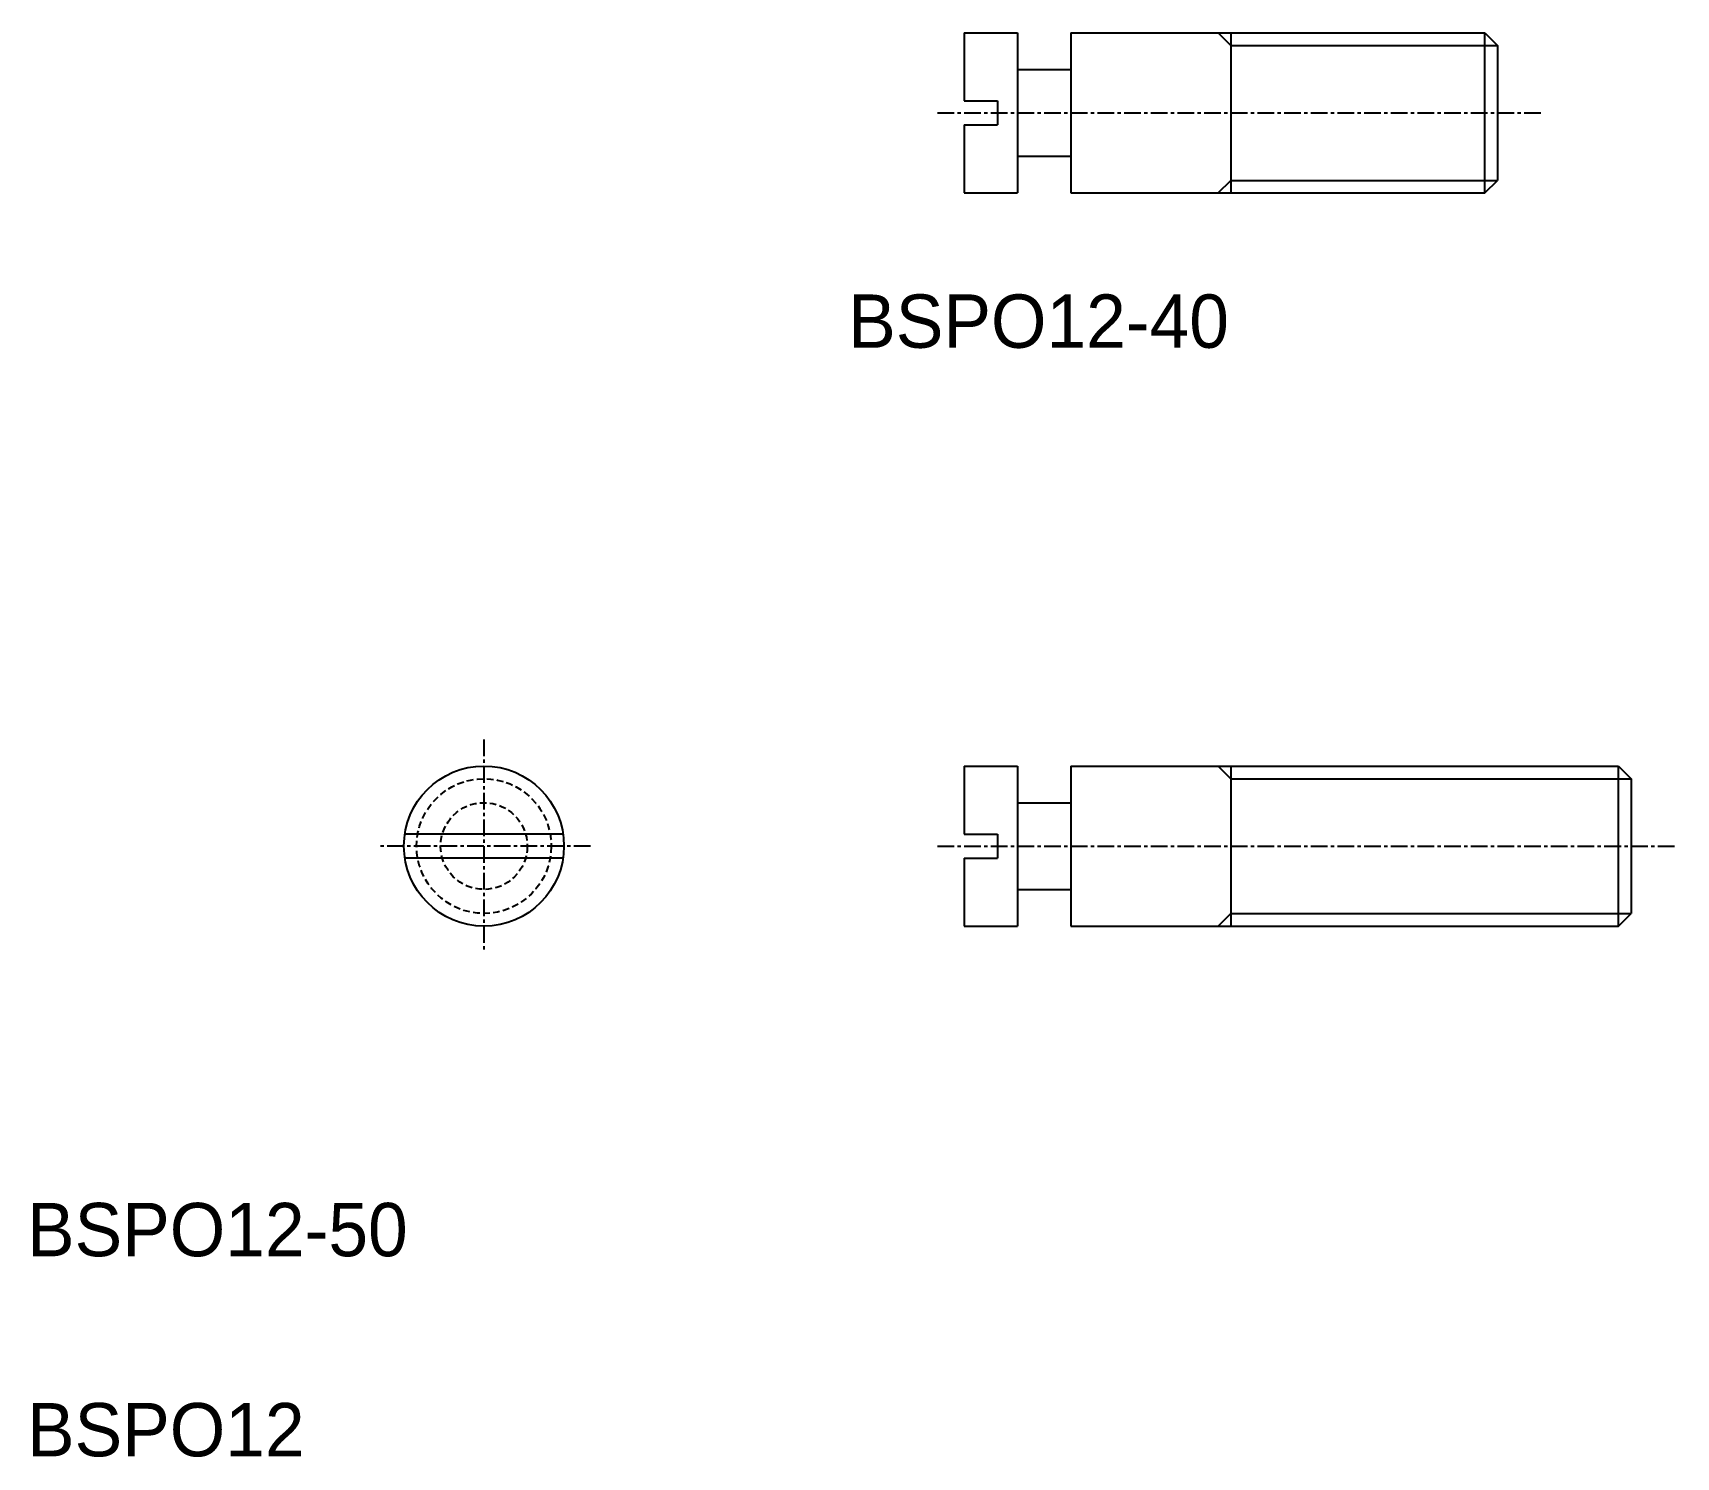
# Model space of a CAD drawing. Extents: x 10 to 134, y 10 to 117.
import ezdxf

# ---------------------------------------------------------------- set-up
doc = ezdxf.new("R2010")
doc.units = 0
doc.linetypes.add('CENTER', pattern=[2, 1.25, -0.25, 0.25, -0.25])
doc.linetypes.add('DASHED', pattern=[0.75, 0.5, -0.25])
doc.layers.get('0').update_dxf_attribs({"linetype": 'CONTINUOUS'})
doc.layers.add('CENTER', color=1, linetype='CENTER')

msp = doc.modelspace()

# ---------------------------------------------------------------- linework, layer by layer
at = {"color": 7, "linetype": 'CONTINUOUS'}
for p, q in [((80.26, 116.71), (80.26, 111.61)), ((80.26, 116.71), (84.26, 116.71)), ((84.26, 116.71), (84.26, 104.71)), ((88.26, 116.71), (119.31, 116.71)), ((88.26, 116.71), (88.26, 104.71)), ((100.26, 116.71), (100.26, 104.71)), ((119.31, 104.71), (119.31, 116.71)), ((119.31, 116.71), (120.26, 115.76)), ((120.26, 115.76), (120.26, 105.65)), ((84.26, 113.96), (88.26, 113.96)), ((80.26, 111.61), (82.76, 111.61)), ((82.76, 111.61), (82.76, 109.81)), ((80.26, 109.81), (80.26, 104.71)), ((80.26, 109.81), (82.76, 109.81)), ((84.26, 107.46), (88.26, 107.46)), ((119.31, 104.71), (120.26, 105.65)), ((80.26, 104.71), (84.26, 104.71)), ((88.26, 104.71), (119.31, 104.71)), ((80.26, 61.75), (80.26, 56.65)), ((80.26, 61.75), (84.26, 61.75)), ((84.26, 61.75), (84.26, 49.75)), ((88.26, 61.75), (129.31, 61.75)), ((88.26, 61.75), (88.26, 49.75)), ((100.26, 61.75), (100.26, 49.75)), ((129.31, 49.75), (129.31, 61.75)), ((129.31, 61.75), (130.26, 60.8)), ((130.26, 60.8), (130.26, 50.7)), ((84.26, 59), (88.26, 59)), ((50.19, 56.65), (38.33, 56.65)), ((80.26, 56.65), (82.76, 56.65)), ((82.76, 56.65), (82.76, 54.85)), ((50.19, 54.85), (38.33, 54.85)), ((80.26, 54.85), (82.76, 54.85)), ((80.26, 54.85), (80.26, 49.75)), ((84.26, 52.5), (88.26, 52.5)), ((129.31, 49.75), (130.26, 50.7)), ((80.26, 49.75), (84.26, 49.75)), ((88.26, 49.75), (129.31, 49.75))]:
    msp.add_line(p, q, dxfattribs=at)
at = {"color": 3, "linetype": 'CONTINUOUS'}
for p, q in [((99.31, 116.71), (100.26, 115.76)), ((100.26, 115.76), (120.26, 115.76)), ((99.31, 104.71), (100.26, 105.65)), ((100.26, 105.65), (120.26, 105.65)), ((99.31, 61.75), (100.26, 60.8)), ((100.26, 60.8), (130.26, 60.8)), ((99.31, 49.75), (100.26, 50.7)), ((100.26, 50.7), (130.26, 50.7))]:
    msp.add_line(p, q, dxfattribs=at)
at = {"color": 7, "linetype": 'CONTINUOUS'}
msp.add_circle((44.26, 55.75), 6, dxfattribs=at)
at = {"color": 3, "linetype": 'DASHED'}
for radius in [5.05, 3.25]:
    msp.add_circle((44.26, 55.75), radius, dxfattribs=at)
at = {"layer": 'CENTER', "color": 1, "linetype": 'CENTER'}
for p, q in [((78.26, 110.71), (123.64, 110.71)), ((44.26, 63.75), (44.26, 47.75)), ((52.26, 55.75), (36.26, 55.75)), ((78.26, 55.75), (133.64, 55.75))]:
    msp.add_line(p, q, dxfattribs=at)

# ---------------------------------------------------------------- texts
at = {"color": 7, "linetype": 'CONTINUOUS'}
for s, p in [('BSPO12-40', (71.57, 93.1)), ('BSPO12-50', (10, 25)), ('BSPO12', (10, 10))]:
    msp.add_text(s, height=4, dxfattribs=at).set_placement(p)

doc.saveas('drawing.dxf')
